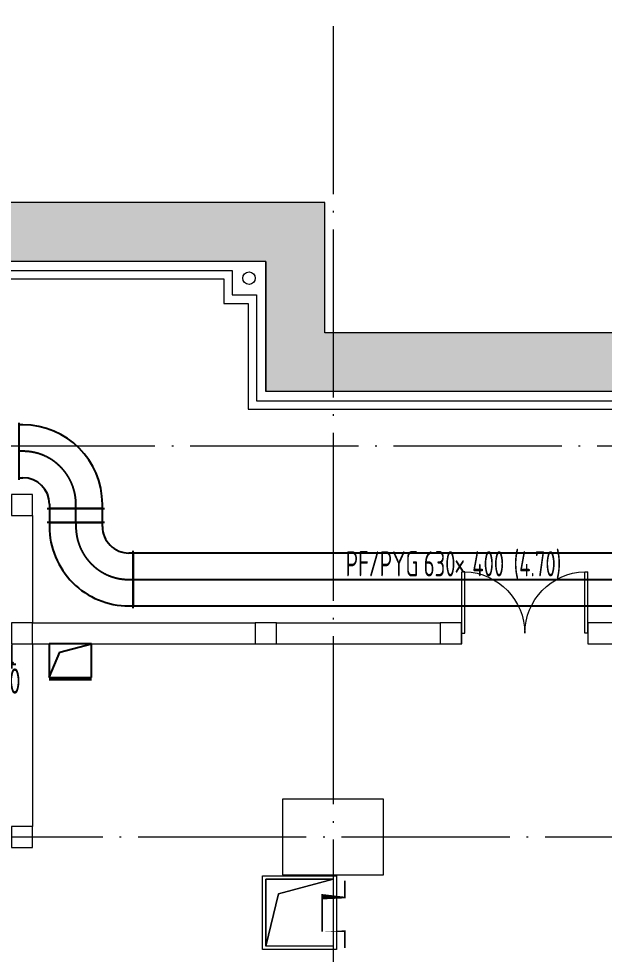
# Model space of a CAD drawing. Extents: x 13114849 to 13479250, y 160225 to 278773.
# Drawn here: x 13203958 to 13210922, y 198515 to 209646 of the extents above; entities that cross this region are included whole.
import ezdxf

# ---------------------------------------------------------------- set-up
doc = ezdxf.new("R2010")
doc.units = 0
doc.header["$LTSCALE"] = 1000
doc.header["$MEASUREMENT"] = 0
doc.linetypes.add('CENTER2', pattern=[28.575000000000003, 19.05, -3.175, 3.175, -3.175])
doc.linetypes.add('DOTE', pattern=[2.4200000000000004, 2, -0.2, 0.02, -0.2])
for name, color, linetype in [('DUCT-X-P标注', 7, 'Continuous'), ('DUCT-X-YP中心线', 5, 'CENTER2'), ('DUCT-X-YP标注', 7, 'Continuous'), ('DUCT-X-YP法兰', 2, 'Continuous'), ('DUCT-X-YP管', 31, 'Continuous'), ('DUCT-X-YP管端线', 2, 'Continuous'), ('Hvac-Hide', 8, 'Continuous')]:
    doc.layers.add(name, color=color, linetype=linetype)
doc.layers.add('建筑底图', color=8, linetype='Continuous', lineweight=13)
doc.styles.add('67', font='gbenor.shx', dxfattribs={"width": 0.7, "bigfont": 'hztxt.shx'})
doc.styles.add('du', font='gbenor.shx', dxfattribs={"width": 0.8, "bigfont": 'hztxt.shx'})
doc.dimstyles.new('67', dxfattribs={"dimscale": 100, "dimtxt": 3, "dimasz": 0.5, "dimexe": 0.5, "dimexo": 2, "dimgap": 0.5, "dimtad": 2, "dimdec": 0, "dimrnd": 5, "dimzin": 0, "dimdsep": 46, "dimtxsty": 'du', "dimblk": 'ARCHTICK', "dimcen": 0, "dimdle": 0.5, "dimclrd": 256, "dimclre": 256, "dimclrt": 256, "dimazin": 0, "dimtfac": 1, "dimtdec": 0, "dimtix": 1, "dimtmove": 2, "dimatfit": 3, "dimfxl": 1, "dimtolj": 1, "dimtzin": 0, "dimlwd": -1, "dimlwe": -1, "dimarcsym": 0})

# ---------------------------------------------------------------- blocks, each defined once
blk = doc.blocks.new('_ArchTick')
at = {"color": 0, "linetype": 'ByBlock', "const_width": 0.4}
blk.add_lwpolyline([(-0.5, -0.5), (0.5, 0.5)], dxfattribs=at)
blk = doc.blocks.new('*D112')
at = {"layer": 'DUCT-X-P标注', "transparency": 16777216}
for p, q in [((13203672.25479817, 202195.0000009863), (13203672.25479817, 201916)), ((13203872.36620491, 202195.0000009863), (13203872.36620491, 201916)), ((13203672.25479817, 201966), (13203622.25479817, 201966)), ((13203672.25479817, 201966), (13203872.36620491, 201966)), ((13203872.36620491, 201966), (13203922.36620491, 201966))]:
    blk.add_line(p, q, dxfattribs=at)
at = {"layer": 'DUCT-X-P标注', "transparency": 16777216, "xscale": 50, "yscale": 50, "zscale": 50}
blk.add_blockref('_ArchTick', (13203672.25479817, 201966), dxfattribs=at)
at = {"layer": 'DUCT-X-P标注', "transparency": 16777216, "xscale": 50, "yscale": 50, "zscale": 50, "rotation": 180}
blk.add_blockref('_ArchTick', (13203872.36620491, 201966), dxfattribs=at)
at = {"layer": 'DUCT-X-P标注', "transparency": 16777216, "insert": (13203772.31050154, 201766), "char_height": 300, "attachment_point": 5, "style": 'du'}
blk.add_mtext('\\A1;200', dxfattribs=at)
blk = doc.blocks.new('_FZH')
blk.add_lwpolyline([(-0.5, -0.5), (0.5, -0.5), (0.5, 0.5), (-0.4999999999999999, 0.5)], close=True)
blk = doc.blocks.new('$DorLib2D$00000002')
for p, q in [((-0.5, -5.684341886080802e-17), (-0.5, 0.4875)), ((-0.4750000000000007, 0.4875), (-0.5000000000000007, 0.4875)), ((-0.475, -2.842170943040401e-17), (-0.475, 0.4875)), ((0.475, -2.842170943040401e-17), (0.475, 0.4875)), ((0.4750000000000007, 0.4875), (0.5000000000000007, 0.4875)), ((0.5, -5.684341886080802e-17), (0.5, 0.4875)), ((-0.5, -5.684341886080802e-17), (-0.475, -2.842170943040401e-17)), ((0.5, -5.684341886080802e-17), (0.475, -2.842170943040401e-17))]:
    blk.add_line(p, q)
at = {"lineweight": 13}
for centre, start, end in [((-0.4875, -4.263256414560601e-17), 0, 88.53071641864632), ((0.4875, -4.263256414560601e-17), 91.4692835813537, 180)]:
    blk.add_arc(centre, 0.4875, start, end, dxfattribs=at)

msp = doc.modelspace()

# ---------------------------------------------------------------- hatches: boundary and pattern name
at = {"layer": '建筑底图'}
h = msp.add_hatch(dxfattribs=at)
h.set_pattern_fill('钢筋混凝土', color=8, scale=100, style=0)
h.set_pattern_definition([(45, (793255.2557103541, 7.916241884231567e-09), (-176.7766952966369, 176.7766952966369), []), (49.99999999999999, (793255.2557103541, 7.916241884231567e-09), (717.2601826007534, -62.75213498259511), [75, -825]), (355, (793255.2557103541, 7.916241884231567e-09), (-138.751333613, 752.1921337000118), [60, -660]), (100.4514, (793315.0273903534, -5.229339992074529), (578.5093817140216, 689.4395420609536), [63.74019000000001, -701.142112]), (46.18420000000001, (793255.2557103541, 200.0000000079162), (1067.241048625644, -165.5190143290181), [112.5, -1237.5]), (96.6356, (793344.1924553532, 186.2066930079018), (934.6627055487033, 974.1178709004417), [95.610288, -1051.713]), (351.1842, (793255.2557103541, 200.0000000079162), (934.6619451336272, 974.1186009253246), [90, -990]), (21, (793355.2557103541, 150.0000000079162), (596.9070521184617, -402.6188906653388), [75, -825]), (326.0000000000001, (793355.2557103541, 150.0000000079162), (243.3153319215817, 725.150045046853), [60, -660]), (71.4514, (793404.9979433548, 116.4483940079226), (840.22262858149, 322.5304967099524), [63.74019000000001, -701.142112]), (37.50000000000001, (793255.2557103541, 7.916241884231567e-09), (12.15985531729067, 332.8938538313115), [0, -652, 0, -670, 0, -662.5]), (7.499999999999999, (793255.2557103541, 7.916241884231567e-09), (263.0695374421486, 394.4117118823602), [0, -382, 0, -637, 0, -252.5]), (327.5, (793032.2557103541, 7.916241884231567e-09), (533.822436172409, -22.55487173437976), [0, -250, 0, -780, 0, -1035]), (317.5, (792932.2557103541, 7.916241884231567e-09), (583.1861693423863, 100.1049823323177), [0, -325, 0, -518, 0, -735])])
h.paths.add_polyline_path([(13207597.36620496, 207459.5123766038), (13191797.40142893, 207459.5123766038), (13191797.40142893, 206759.5123766038), (13206897.36620496, 206759.5123766038), (13206897.36620496, 205209.5123766038), (13237197.36620502, 205209.5123766038), (13237197.36620502, 205909.5123766037), (13207597.36620496, 205909.5123766038)])

# ---------------------------------------------------------------- linework, layer by layer
at = {"layer": 'DUCT-X-YP中心线'}
for p, q in [((13204008.50003816, 204499.5117499789), (13203958.50003816, 204499.5117530074)), ((13204638.5, 203819.5117499789), (13204638.5, 203869.5117499789)), ((13204638.5, 203654.1138904424), (13204638.5, 203819.3117499789)), ((13204638.5, 203653.9138904423), (13204638.5, 203603.9138904423)), ((13205268.5, 202973.9138904423), (13205318.5, 202973.9138904423)), ((13205318.7, 202973.9138904423), (13212896.1, 202973.9138904423))]:
    msp.add_line(p, q, dxfattribs=at)
for centre, radius, start, end in [((13204008.5, 203869.5117499784), 630, 3.970301554369391e-11, 89.99999652968117), ((13205268.5, 203603.9138904427), 630.0000000018626, 180.0000000000317, 269.9999999998306)]:
    msp.add_arc(centre, radius, start, end, dxfattribs=at)
at = {"layer": 'DUCT-X-YP法兰'}
for p, q in [((13203958.40005874, 204839.5117530134), (13203958.40001758, 204159.5117530134)), ((13204298.5, 203819.4117499789), (13204978.5, 203819.4117499789)), ((13204978.5, 203654.0138904424), (13204298.5, 203654.0138904424)), ((13205318.6, 202633.9138904423), (13205318.6, 203313.9138904423))]:
    msp.add_line(p, q, dxfattribs=at)
at = {"layer": 'DUCT-X-YP管'}
for p, q in [((13204008.50005724, 204814.5117499789), (13203958.50005724, 204814.5117530074)), ((13203958.50001908, 204184.5117530074), (13204008.50001908, 204184.5117499789)), ((13204323.5, 203869.5117499789), (13204323.5, 203819.5117499789)), ((13204953.5, 203819.5117499789), (13204953.5, 203869.5117499789)), ((13204323.5, 203819.3117499789), (13204323.5, 203654.1138904424)), ((13204953.5, 203819.3117499789), (13204323.5, 203819.3117499789)), ((13204953.5, 203654.1138904424), (13204953.5, 203819.3117499789)), ((13204323.5, 203654.1138904424), (13204953.5, 203654.1138904424)), ((13204323.5, 203653.9138904423), (13204323.5, 203603.9138904423)), ((13204953.5, 203603.9138904423), (13204953.5, 203653.9138904423)), ((13205318.5, 203288.9138904423), (13205268.5, 203288.9138904423)), ((13205318.7, 203288.9138904423), (13205318.7, 202658.9138904423)), ((13212896.1, 203288.9138904423), (13205318.7, 203288.9138904423)), ((13205268.5, 202658.9138904423), (13205318.5, 202658.9138904423)), ((13205318.7, 202658.9138904423), (13212896.1, 202658.9138904423))]:
    msp.add_line(p, q, dxfattribs=at)
for centre, radius, start, end in [((13204008.5, 203869.5117499777), 945.0000000018626, 7.058313874420561e-11, 89.99999652956825), ((13204008.5, 203869.5117499791), 315, 359.9999999999524, 89.99999652968117), ((13205268.5, 203603.9138904413), 944.9999999981374, 179.9999999999347, 270.0000000001129), ((13205268.5, 203603.9138904409), 314.9999999981374, 179.9999999997406, 270.0000000003388)]:
    msp.add_arc(centre, radius, start, end, dxfattribs=at)
at = {"layer": 'DUCT-X-YP管端线'}
for p, q in [((13203958.50005724, 204814.5117530074), (13203958.50001908, 204184.5117530074)), ((13204953.5, 203819.5117499789), (13204323.5, 203819.5117499789)), ((13204323.5, 203653.9138904423), (13204953.5, 203653.9138904423)), ((13205318.5, 202658.9138904423), (13205318.5, 203288.9138904423))]:
    msp.add_line(p, q, dxfattribs=at)
at = {"layer": 'Hvac-Hide'}
for p, q in [((13204322.36620495, 202209.5130753445), (13204322.36620495, 201809.5130753877)), ((13204822.36620495, 202209.5130753429), (13204322.36620497, 202209.5130753445)), ((13204447.36620495, 202109.5130753441), (13204822.36620512, 202209.5130753876)), ((13204822.36620495, 201809.5130753429), (13204822.36620495, 202209.5130753877)), ((13204322.36620495, 201809.5130753445), (13204447.36620495, 202109.5130753441)), ((13204322.36620495, 201809.5130753445), (13204822.36620497, 201809.5130753429)), ((13204322.36620497, 201784.5130753445), (13204822.36620497, 201784.5130753429))]:
    msp.add_line(p, q, dxfattribs=at)
at = {"layer": '建筑底图', "linetype": 'DOTE'}
msp.add_line((13207697.36620976, 209559.5146856282), (13207697.36620976, 180083.0282935039), dxfattribs=at)
at = {"layer": '建筑底图'}
for p, q in [((13207597.36620496, 207459.5123766038), (13192397.4014289, 207459.5123766038)), ((13207597.36620496, 205909.5123766038), (13207597.36620496, 207459.5123766038)), ((13206897.36620496, 206759.5123766041), (13206897.36620496, 205209.5123766041)), ((13206897.36620496, 205209.5123766038), (13206897.36620496, 206759.5123766038)), ((13206497.36620496, 206649.5123766041), (13206497.36620496, 206359.5123766041)), ((13206397.36620496, 206549.5123766041), (13206397.36620496, 206259.5123766041)), ((13206497.36620496, 206359.5123766041), (13206787.36620496, 206359.5123766041)), ((13206787.36620496, 206359.5123766041), (13206787.36620496, 205099.5123767307)), ((13206397.36620496, 206259.5123766041), (13206687.36620496, 206259.5123766041)), ((13206687.36620496, 206259.5123766041), (13206687.36620496, 204999.5123768458)), ((13204122.36620478, 203734.512375), (13204122.36620503, 202459.5130753333)), ((13204122.36620503, 202459.5130753333), (13206772.36620508, 202459.5130755614)), ((13207022.36620313, 202459.5130754386), (13208972.38245898, 202459.5130754695)), ((13209227.3824585, 202459.5130754278), (13209222.38245703, 202459.5130770996)), ((13209227.3824585, 202209.5130753748), (13209227.3824585, 202459.5130754278)), ((13204122.36620496, 202209.5130753329), (13204122.36620484, 200034.5130742187)), ((13204122.36620496, 202209.5130753329), (13206772.36620508, 202209.5130753712)), ((13207022.36620313, 202209.5130753299), (13208972.38245898, 202209.5130753024)), ((13209222.38245703, 202209.5130754798), (13209227.3824585, 202209.5130753748))]:
    msp.add_line(p, q, dxfattribs=at)
at = {"layer": '建筑底图', "color": 8}
for p, q in [((13206897.36620496, 206759.5123766038), (13191797.40142893, 206759.5123766038)), ((13191687.40142892, 206649.5123766041), (13206497.36620496, 206649.5123766041)), ((13191587.40142892, 206549.5123766041), (13206397.36620496, 206549.5123766041)), ((13237197.36620502, 205909.5123766037), (13207597.36620496, 205909.5123766038)), ((13237797.36620502, 205209.5123766038), (13206897.36620496, 205209.5123766038)), ((13206787.36620496, 205099.5123767307), (13229797.3662044, 205099.5123493595)), ((13206687.36620496, 204999.5123768458), (13229697.3662044, 204999.5123494787))]:
    msp.add_line(p, q, dxfattribs=at)
at = {"layer": '建筑底图', "color": 8, "linetype": 'DOTE'}
for p, q in [((13474197.36620497, 204559.5146856282), (13119297.36620772, 204559.5146856282)), ((13233997.75571035, 199909.5130752383), (13119297.36620772, 199909.5130752383))]:
    msp.add_line(p, q, dxfattribs=at)
at = {"layer": '建筑底图', "color": 8}
msp.add_lwpolyline([(13237197.36620504, 205909.5123766036), (13207597.36620496, 205909.5123766038), (13207597.36620496, 207459.5123766038), (13192397.4014289, 207459.5123766038), (13192397.4014289, 223759.5122452438), (13165097.40305062, 223759.5043783415), (13165097.40502455, 216909.5153649122), (13170347.36620497, 216909.515364912), (13170347.36620499, 207459.5139869938), (13168947.36620497, 207459.5139869938), (13168947.36620497, 209426.3359987856), (13138197.36731781, 210858.2315688682)], dxfattribs=at)
at = {"layer": '建筑底图'}
for points in [[(13206857.36620976, 199449.5130752383), (13207737.36620976, 199449.5130752383), (13207737.36620976, 198569.5130752383), (13206857.36620976, 198569.5130752383)], [(13206857.36620976, 199449.5130752383), (13207737.36620976, 199449.5130752383), (13207737.36620976, 198569.5130752383), (13206857.36620976, 198569.5130752383)], [(13206897.36620976, 198609.5130752383), (13207049.86579245, 199234.1914993993), (13207697.36620976, 199409.5130752383), (13206897.36620976, 199409.5130752383)], [(13206897.36620976, 198609.5130752383), (13207049.86579245, 199234.1914993993), (13207697.36620976, 199409.5130752383), (13206897.36620976, 199409.5130752383)]]:
    msp.add_lwpolyline(points, close=True, dxfattribs=at)
for points in [[(13207697.36620976, 199409.5130752383), (13207049.86579245, 199234.1914993993), (13206897.36620976, 198609.5130752383)], [(13206897.36620976, 199409.5130752383), (13207697.36620976, 199409.5130752383), (13207697.36620976, 198609.5130752383), (13206897.36620976, 198609.5130752383), (13206897.36620976, 199409.5130752383)], [(13207697.36620976, 199409.5130752383), (13207049.86579245, 199234.1914993993), (13206897.36620976, 198609.5130752383)], [(13206897.36620976, 199409.5130752383), (13207697.36620976, 199409.5130752383), (13207697.36620976, 198609.5130752383), (13206897.36620976, 198609.5130752383), (13206897.36620976, 199409.5130752383)]]:
    msp.add_lwpolyline(points, dxfattribs=at)
at = {"layer": '建筑底图', "const_width": 20}
msp.add_lwpolyline([(13207837.07053875, 198590.5117450601), (13207837.07053875, 198790.5117450582), (13207568.9736563, 198790.5117450489), (13207568.97365629, 199190.5117450489), (13207837.07053875, 199190.5117450582), (13207837.07053875, 199390.5117450582)], dxfattribs=at)
at = {"layer": '建筑底图'}
msp.add_circle((13206697.36620487, 206559.5123766774), 74.99999999998633, dxfattribs=at)

# ---------------------------------------------------------------- block references
at = {"layer": '建筑底图', "xscale": 250, "yscale": 250, "zscale": 250}
for p in [(13203997.36620491, 203859.5123754378), (13203997.3662049, 202334.5130754453), (13206897.36620496, 202334.5130755058), (13209097.38245791, 202334.5130755058), (13203997.36620496, 199909.513075249)]:
    msp.add_blockref('_FZH', p, dxfattribs=at)
at = {"layer": '建筑底图'}
for name, p, xscale, yscale, zscale, rotation in [('$DorLib2D$00000002', (13209977.38245826, 202334.5130754668), -1500, 1500, -1500, 5.985993110734582e-11), ('_FZH', (13211049.88245856, 202334.513074881), 645.0000006146729, 249.9999995498802, 249.9999995498802, 359.9999998756464)]:
    msp.add_blockref(name, p, dxfattribs=dict(at, xscale=xscale, yscale=yscale, zscale=zscale, rotation=rotation))
at = {"layer": '建筑底图', "lineweight": 30, "xscale": 1200, "yscale": 900, "zscale": 900, "rotation": 180}
msp.add_blockref('_FZH', (13207697.36620975, 199909.5195164623), dxfattribs=at)

# ---------------------------------------------------------------- texts
at = {"layer": 'DUCT-X-YP标注', "color": 7, "style": '67', "width": 0.7}
for s, p in [('PF/PYG', (13207846.64212598, 203010.9138904423, 4900)), ('630', (13208774.96889764, 203010.9138904423, 4900)), ('400', (13209352.46889764, 203010.9138904423, 4900)), ('(4.70)', (13209843.29566929, 203010.9138904423, 4900)), ('×', (13209142.46889764, 203010.9138904423, 4900))]:
    msp.add_text(s, height=300, dxfattribs=at).set_placement(p)

# ---------------------------------------------------------------- dimensions: what is measured, and where the dimension line sits
at = {"layer": 'DUCT-X-P标注'}
dim = msp.add_linear_dim(base=(13203872.36620491, 201966), p1=(13203672.25479817, 202395.0000009863, 4800), p2=(13203872.36620491, 202395.0000009863, 4800), dimstyle='67', dxfattribs=at)
dim.commit()
dim.dimension.update_dxf_attribs({"geometry": '*D112', "text_midpoint": (13203772.31050154, 201766)})

doc.saveas('drawing.dxf')
